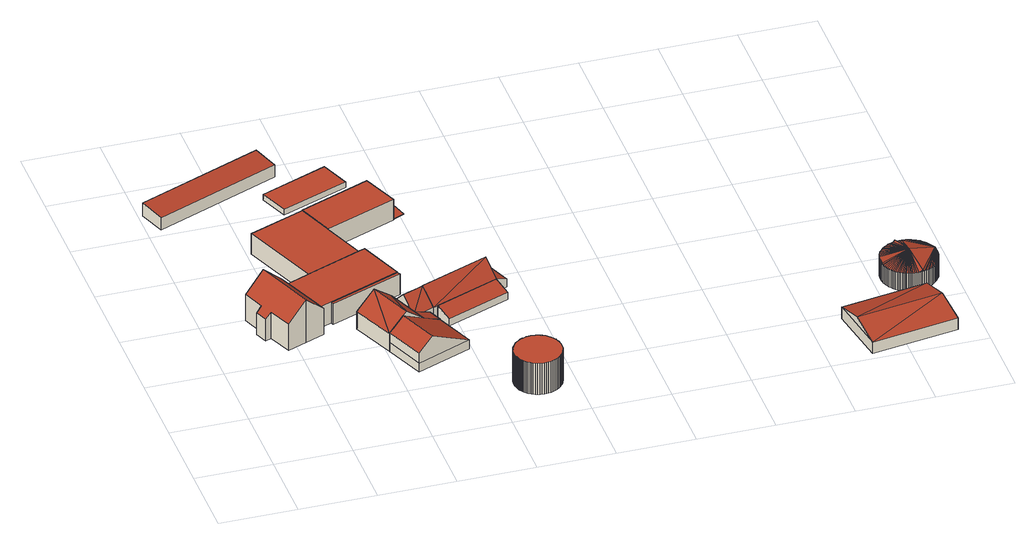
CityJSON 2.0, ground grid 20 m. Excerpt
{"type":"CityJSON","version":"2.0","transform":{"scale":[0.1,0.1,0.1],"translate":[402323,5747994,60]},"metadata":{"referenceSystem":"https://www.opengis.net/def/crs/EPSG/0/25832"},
"CityObjects":{
"building1":{"type":"Building","attributes":{"name":"Messing","Gemeindeschluessel":"05515000","Geometrietyp2DReferenz":"3000","function":"31001_1000","roofType":"3100","measuredHeight":12.55},"address":[{"country":"Germany","locality":"Münster","thoroughfareNumber":"189","thoroughfareName":"Hartmannsbrook"}],"geometry":[{"type":"Solid","lod":"2","boundaries":[[[[0,1,2,3]],[[4,5,1,0]],[[6,7,5,4]],[[8,9,7,6]],[[10,11,9,8]],[[12,13,11,10]],[[14,15,13,12]],[[16,17,15,14]],[[18,19,17,16]],[[20,21,19,18]],[[22,23,21,20]],[[3,2,23,22]],[[16,14,12,10,8,6,4,18]],[[0,3,22,20,18,4]],[[1,5,7,9,11,13,15,17,19,21,23,2]]]],"semantics":{"surfaces":[{"type":"WallSurface"},{"type":"RoofSurface"},{"type":"GroundSurface"}],"values":[[0,0,0,0,0,0,0,0,0,0,0,0,1,1,2]]}}]},
"building2":{"type":"Building","attributes":{"Gemeindeschluessel":"05515000","Geometrietyp2DReferenz":"3000","function":"51003_1201","roofType":"2100","measuredHeight":3.93},"geometry":[{"type":"Solid","lod":"2","boundaries":[[[[24,25,26,27]],[[28,29,25,24]],[[30,31,29,28]],[[27,26,31,30]],[[28,24,27,30]],[[25,29,31,26]]]],"semantics":{"surfaces":[{"type":"WallSurface"},{"type":"RoofSurface"},{"type":"GroundSurface"}],"values":[[0,0,0,0,1,2]]}}]},
"building3":{"type":"Building","attributes":{"Gemeindeschluessel":"05515000","Geometrietyp2DReferenz":"3000","function":"31001_1000","roofType":"5000","measuredHeight":9.35},"address":[{"country":"Germany","locality":"Münster","thoroughfareNumber":"189a","thoroughfareName":"Hartmannsbrook"}],"geometry":[{"type":"Solid","lod":"2","boundaries":[[[[32,33,34,35]],[[36,37,33,32]],[[38,39,37,36]],[[40,41,39,38]],[[35,34,41,40]],[[38,36,32,42]],[[43,42,32]],[[42,43,40]],[[43,35,40]],[[42,40,38]],[[43,32,35]],[[33,37,39,41,34]]]],"semantics":{"surfaces":[{"type":"WallSurface"},{"type":"RoofSurface"},{"type":"GroundSurface"}],"values":[[0,0,0,0,0,1,1,1,1,0,0,2]]}}]},
"building4":{"type":"Building","attributes":{"Gemeindeschluessel":"05515000","Geometrietyp2DReferenz":"3000","function":"31001_2700"},"children":["building4-1","building4-2","building4-3"]},
"building4-1":{"type":"BuildingPart","attributes":{"roofType":"2100","measuredHeight":5.12},"parents":["building4"],"geometry":[{"type":"Solid","lod":"2","boundaries":[[[[44,45,46,47,48]],[[49,50,51,52,53,54]],[[55,44,48,56,49,54]],[[47,46,52,51]],[[50,49,56]],[[47,51,50,56,48]],[[45,44,55]],[[52,46,45,53]],[[45,55,54,53]]]],"semantics":{"surfaces":[{"type":"WallSurface"},{"type":"RoofSurface"},{"type":"GroundSurface"},{"type":"ClosureSurface"}],"values":[[0,0,1,2,0,3,0,3,3]]}}]},
"building4-2":{"type":"BuildingPart","attributes":{"roofType":"3100","measuredHeight":7.84},"parents":["building4"],"geometry":[{"type":"Solid","lod":"2","boundaries":[[[[57,58,59,60]],[[61,62,58,57]],[[60,59,51,50]],[[57,63,61]],[[50,64,60]],[[64,63,57]],[[57,60,64]],[[50,56,61,63]],[[63,64,50]],[[58,62,47,51,59]],[[62,61,56,48,47]],[[47,48,56,50,51]]]],"semantics":{"surfaces":[{"type":"WallSurface"},{"type":"RoofSurface"},{"type":"GroundSurface"},{"type":"ClosureSurface"}],"values":[[0,0,0,0,0,1,1,1,1,2,0,3]]}}]},
"building4-3":{"type":"BuildingPart","attributes":{"roofType":"3100","measuredHeight":8.69},"parents":["building4"],"geometry":[{"type":"Solid","lod":"2","boundaries":[[[[65,66,67,68]],[[69,70,66,65]],[[53,52,70,69]],[[68,67,46,45]],[[55,71,72,73,68,45]],[[73,72,74,75]],[[74,72,71,54,53,69]],[[75,74,69,65]],[[73,75,65,68]],[[66,70,52,46,67]],[[52,53,45,46]],[[54,71,55]],[[54,55,45,53]]]],"semantics":{"surfaces":[{"type":"WallSurface"},{"type":"RoofSurface"},{"type":"GroundSurface"},{"type":"ClosureSurface"}],"values":[[0,0,0,0,1,1,0,0,0,2,3,0,3]]}}]},
"building5":{"type":"Building","attributes":{"Gemeindeschluessel":"05515000","Geometrietyp2DReferenz":"3000","function":"31001_2700"},"children":["building5-1","building5-2","building5-3","building5-4"]},
"building5-1":{"type":"BuildingPart","attributes":{"roofType":"1000","measuredHeight":6},"parents":["building5"],"geometry":[{"type":"Solid","lod":"2","boundaries":[[[[76,77,78,79]],[[80,81,77,76]],[[82,83,81,80]],[[84,85,86,87]],[[87,82,80,76,79,84]],[[77,81,83,86,85,78]],[[83,82,87,86]],[[85,84,79,78]]]],"semantics":{"surfaces":[{"type":"WallSurface"},{"type":"RoofSurface"},{"type":"GroundSurface"},{"type":"ClosureSurface"}],"values":[[0,0,0,0,1,2,3,3]]}}]},
"building5-2":{"type":"BuildingPart","attributes":{"roofType":"1000","measuredHeight":6.14},"parents":["building5"],"geometry":[{"type":"Solid","lod":"2","boundaries":[[[[88,89,83,82,90]],[[91,92,89,88]],[[93,87,86,92,91]],[[91,88,90,93]],[[89,92,86,83]],[[87,93,90,82]],[[83,86,87,82]]]],"semantics":{"surfaces":[{"type":"WallSurface"},{"type":"RoofSurface"},{"type":"GroundSurface"},{"type":"ClosureSurface"}],"values":[[0,0,0,1,2,0,3]]}}]},
"building5-3":{"type":"BuildingPart","attributes":{"roofType":"1000","measuredHeight":6.11},"parents":["building5"],"geometry":[{"type":"Solid","lod":"2","boundaries":[[[[85,84,94]],[[95,96,85,94]],[[97,98,99,96,95]],[[100,101,102,103,104]],[[105,106,101,100]],[[107,78,106,105]],[[79,78,107]],[[105,100,104,97,95,94,107]],[[96,99,102,101,106,78,85]],[[98,97,104,103]],[[102,99,98,103]],[[79,107,94,84]],[[85,78,79,84]]]],"semantics":{"surfaces":[{"type":"WallSurface"},{"type":"RoofSurface"},{"type":"GroundSurface"},{"type":"ClosureSurface"}],"values":[[0,0,0,0,0,0,0,1,2,0,3,0,3]]}}]},
"building5-4":{"type":"BuildingPart","attributes":{"roofType":"1000","measuredHeight":6.01},"parents":["building5"],"geometry":[{"type":"Solid","lod":"2","boundaries":[[[[108,109,99,98]],[[110,111,109,108]],[[103,102,111,110]],[[110,108,98,103]],[[109,111,102,99]],[[102,103,98,99]]]],"semantics":{"surfaces":[{"type":"WallSurface"},{"type":"RoofSurface"},{"type":"GroundSurface"},{"type":"ClosureSurface"}],"values":[[0,0,0,1,2,3]]}}]},
"building6":{"type":"Building","attributes":{"Gemeindeschluessel":"05515000","Geometrietyp2DReferenz":"3000","function":"51003_1201","roofType":"1000","measuredHeight":1.58},"geometry":[{"type":"Solid","lod":"2","boundaries":[[[[112,113,114,115]],[[116,117,113,112]],[[118,119,117,116]],[[115,114,119,118]],[[116,112,115,118]],[[113,117,119,114]]]],"semantics":{"surfaces":[{"type":"WallSurface"},{"type":"RoofSurface"},{"type":"GroundSurface"}],"values":[[0,0,0,0,1,2]]}}]},
"building7":{"type":"Building","attributes":{"Gemeindeschluessel":"05515000","Geometrietyp2DReferenz":"3000","function":"31001_2700","roofType":"3100","measuredHeight":2.54},"geometry":[{"type":"Solid","lod":"2","boundaries":[[[[120,121,122,123]],[[124,125,121,120]],[[126,127,125,124]],[[123,122,127,126]],[[120,128,124]],[[126,129,123]],[[129,128,120]],[[120,123,129]],[[126,124,128]],[[128,129,126]],[[121,125,127,122]]]],"semantics":{"surfaces":[{"type":"WallSurface"},{"type":"RoofSurface"},{"type":"GroundSurface"}],"values":[[0,0,0,0,0,0,1,1,1,1,2]]}}]},
"building8":{"type":"Building","attributes":{"Gemeindeschluessel":"05515000","Geometrietyp2DReferenz":"3000","function":"51003_1201","roofType":"1000","measuredHeight":9},"geometry":[{"type":"Solid","lod":"2","boundaries":[[[[130,131,132,133]],[[134,135,131,130]],[[136,137,135,134]],[[138,139,137,136]],[[140,141,139,138]],[[142,143,141,140]],[[144,145,143,142]],[[146,147,145,144]],[[148,149,147,146]],[[150,151,149,148]],[[152,153,151,150]],[[154,155,153,152]],[[156,157,155,154]],[[158,159,157,156]],[[160,161,159,158]],[[162,163,161,160]],[[164,165,163,162]],[[166,167,165,164]],[[168,169,167,166]],[[170,171,169,168]],[[172,173,171,170]],[[174,175,173,172]],[[176,177,175,174]],[[178,179,177,176]],[[180,181,179,178]],[[182,183,181,180]],[[184,185,183,182]],[[186,187,185,184]],[[188,189,187,186]],[[190,191,189,188]],[[192,193,191,190]],[[194,195,193,192]],[[196,197,195,194]],[[198,199,197,196]],[[200,201,199,198]],[[202,203,201,200]],[[204,205,203,202]],[[206,207,205,204]],[[208,209,207,206]],[[210,211,209,208]],[[212,213,211,210]],[[214,215,213,212]],[[216,217,215,214]],[[218,219,217,216]],[[220,221,219,218]],[[222,223,221,220]],[[224,225,223,222]],[[226,227,225,224]],[[228,229,227,226]],[[230,231,229,228]],[[232,233,231,230]],[[234,235,233,232]],[[236,237,235,234]],[[238,239,237,236]],[[240,241,239,238]],[[242,243,241,240]],[[244,245,243,242]],[[246,247,245,244]],[[248,249,247,246]],[[250,251,249,248]],[[252,253,251,250]],[[254,255,253,252]],[[256,257,255,254]],[[258,259,257,256]],[[260,261,259,258]],[[262,263,261,260]],[[264,265,263,262]],[[266,267,265,264]],[[268,269,267,266]],[[270,271,269,268]],[[272,273,271,270]],[[274,275,273,272]],[[276,277,275,274]],[[278,279,277,276]],[[280,281,279,278]],[[282,283,281,280]],[[284,285,283,282]],[[133,132,285,284]],[[282,280,278,276,274,272,270,268,266,264,262,260,258,256,254,252,250,248,246,244,242,240,238,236,234,232,230,228,226,224,222,220,218,216,214,212,210,208,206,204,202,200,198,196,194,192,190,188,186,184,182,180,178,176,174,172,170,168,166,164,162,160,158,156,154,152,150,148,146,144,142,140,138,136,134,130,133,284]],[[131,135,137,139,141,143,145,147,149,151,153,155,157,159,161,163,165,167,169,171,173,175,177,179,181,183,185,187,189,191,193,195,197,199,201,203,205,207,209,211,213,215,217,219,221,223,225,227,229,231,233,235,237,239,241,243,245,247,249,251,253,255,257,259,261,263,265,267,269,271,273,275,277,279,281,283,285,132]]]],"semantics":{"surfaces":[{"type":"WallSurface"},{"type":"RoofSurface"},{"type":"GroundSurface"}],"values":[[0,0,0,0,0,0,0,0,0,0,0,0,0,0,0,0,0,0,0,0,0,0,0,0,0,0,0,0,0,0,0,0,0,0,0,0,0,0,0,0,0,0,0,0,0,0,0,0,0,0,0,0,0,0,0,0,0,0,0,0,0,0,0,0,0,0,0,0,0,0,0,0,0,0,0,0,0,0,1,2]]}}]},
"building9":{"type":"Building","attributes":{"Gemeindeschluessel":"05515000","Geometrietyp2DReferenz":"3000","function":"31001_2700","roofType":"5000","measuredHeight":8.04},"geometry":[{"type":"Solid","lod":"2","boundaries":[[[[286,287,288,289]],[[290,291,287,286]],[[292,293,291,290]],[[294,295,293,292]],[[296,297,295,294]],[[298,299,297,296]],[[289,288,299,298]],[[296,300,301]],[[296,294,292,300]],[[300,290,286]],[[300,286,301]],[[286,289,301]],[[298,301,289]],[[301,298,296]],[[300,292,290]],[[287,291,293,295,297,299,288]]]],"semantics":{"surfaces":[{"type":"WallSurface"},{"type":"RoofSurface"},{"type":"GroundSurface"}],"values":[[0,0,0,0,0,0,0,1,1,1,1,1,1,0,0,2]]}}]},
"building10":{"type":"Building","attributes":{"Gemeindeschluessel":"05515000","Geometrietyp2DReferenz":"3000","function":"31001_2700","roofType":"2100","measuredHeight":3.63},"geometry":[{"type":"Solid","lod":"2","boundaries":[[[[302,303,304,305]],[[306,307,303,302]],[[308,309,307,306]],[[305,304,309,308]],[[306,302,305,308]],[[303,307,309,304]]]],"semantics":{"surfaces":[{"type":"WallSurface"},{"type":"RoofSurface"},{"type":"GroundSurface"}],"values":[[0,0,0,0,1,2]]}}]},
"building11":{"type":"Building","attributes":{"Gemeindeschluessel":"05515000","Geometrietyp2DReferenz":"3000","function":"31001_2460","roofType":"5000","measuredHeight":2.92},"geometry":[{"type":"Solid","lod":"2","boundaries":[[[[310,311,125,312]],[[313,314,311,310]],[[315,316,314,313]],[[312,125,316,315]],[[310,317,313]],[[315,318,312]],[[312,318,317,310]],[[313,317,318,315]],[[311,314,316,125]]]],"semantics":{"surfaces":[{"type":"WallSurface"},{"type":"RoofSurface"},{"type":"GroundSurface"}],"values":[[0,0,0,0,1,0,1,1,2]]}}]},
"building12":{"type":"Building","attributes":{"Gemeindeschluessel":"05515000","Geometrietyp2DReferenz":"3000","function":"31001_2460","roofType":"2100","measuredHeight":3.7},"geometry":[{"type":"Solid","lod":"2","boundaries":[[[[319,320,291,290]],[[321,322,320,319]],[[292,293,322,321]],[[290,291,293,292]],[[321,319,290,292]],[[320,322,293,291]]]],"semantics":{"surfaces":[{"type":"WallSurface"},{"type":"RoofSurface"},{"type":"GroundSurface"}],"values":[[0,0,0,0,1,2]]}}]},
"building13":{"type":"Building","attributes":{"Gemeindeschluessel":"05515000","Geometrietyp2DReferenz":"3000","function":"31001_2700","roofType":"3100","measuredHeight":5.56},"geometry":[{"type":"Solid","lod":"2","boundaries":[[[[323,324,325,326]],[[327,328,324,323]],[[329,330,328,327]],[[326,325,330,329]],[[323,331,327]],[[329,332,326]],[[332,331,323]],[[323,326,332]],[[329,327,331]],[[331,332,329]],[[324,328,330,325]]]],"semantics":{"surfaces":[{"type":"WallSurface"},{"type":"RoofSurface"},{"type":"GroundSurface"}],"values":[[0,0,0,0,0,0,1,1,1,1,2]]}}]},
"building14":{"type":"Building","attributes":{"Gemeindeschluessel":"05515000","Geometrietyp2DReferenz":"3000","function":"51003_1201","roofType":"5000","measuredHeight":7.43},"geometry":[{"type":"Solid","lod":"2","boundaries":[[[[333,334,335,336]],[[337,338,334,333]],[[339,340,338,337]],[[341,342,340,339]],[[343,344,342,341]],[[345,346,344,343]],[[347,348,346,345]],[[349,350,348,347]],[[351,352,350,349]],[[353,354,352,351]],[[355,356,354,353]],[[357,358,356,355]],[[359,360,358,357]],[[361,362,360,359]],[[363,364,362,361]],[[365,366,364,363]],[[367,368,366,365]],[[369,370,368,367]],[[371,372,370,369]],[[373,374,372,371]],[[375,376,374,373]],[[377,378,376,375]],[[379,380,378,377]],[[381,382,380,379]],[[383,384,382,381]],[[385,386,384,383]],[[387,388,386,385]],[[389,390,388,387]],[[391,392,390,389]],[[393,394,392,391]],[[395,396,394,393]],[[397,398,396,395]],[[399,400,398,397]],[[401,402,400,399]],[[403,404,402,401]],[[405,406,404,403]],[[407,408,406,405]],[[409,410,408,407]],[[411,412,410,409]],[[413,414,412,411]],[[415,416,414,413]],[[417,418,416,415]],[[419,420,418,417]],[[421,422,420,419]],[[423,424,422,421]],[[425,426,424,423]],[[427,428,426,425]],[[429,430,428,427]],[[431,432,430,429]],[[433,434,432,431]],[[435,436,434,433]],[[437,438,436,435]],[[439,440,438,437]],[[441,442,440,439]],[[443,444,442,441]],[[445,446,444,443]],[[447,448,446,445]],[[449,450,448,447]],[[451,452,450,449]],[[453,454,452,451]],[[455,456,454,453]],[[457,458,456,455]],[[459,460,458,457]],[[461,462,460,459]],[[463,464,462,461]],[[465,466,464,463]],[[467,468,466,465]],[[469,470,468,467]],[[471,472,470,469]],[[473,474,472,471]],[[475,476,474,473]],[[477,478,476,475]],[[479,480,478,477]],[[481,482,480,479]],[[483,484,482,481]],[[485,486,484,483]],[[487,488,486,485]],[[489,490,488,487]],[[491,492,490,489]],[[493,494,492,491]],[[495,496,494,493]],[[497,498,496,495]],[[499,500,498,497]],[[501,502,500,499]],[[503,504,502,501]],[[505,506,504,503]],[[507,508,506,505]],[[509,510,508,507]],[[511,512,510,509]],[[513,514,512,511]],[[515,516,514,513]],[[517,518,516,515]],[[519,520,518,517]],[[336,335,520,519]],[[439,437,435]],[[439,435,433]],[[441,439,433]],[[441,433,431]],[[443,441,431]],[[443,431,521]],[[445,443,521]],[[447,445,521]],[[449,447,521]],[[451,449,521]],[[453,451,521]],[[455,453,521]],[[457,455,521]],[[459,457,521]],[[461,459,521]],[[463,461,521]],[[465,463,521]],[[467,465,521]],[[469,467,521]],[[471,469,521]],[[522,471,521]],[[521,523,522]],[[475,473,522]],[[477,475,522]],[[477,522,523]],[[479,477,523]],[[481,479,523]],[[483,481,523]],[[485,483,523]],[[487,485,523]],[[489,487,523]],[[491,489,523]],[[493,491,523]],[[495,493,523]],[[497,495,523]],[[499,497,523]],[[501,499,523]],[[503,501,523]],[[505,503,523]],[[507,505,523]],[[509,507,523]],[[511,509,523]],[[513,511,523]],[[515,513,523]],[[517,515,523]],[[519,517,523]],[[336,519,523]],[[333,336,523]],[[523,524,333]],[[523,525,383]],[[523,383,381]],[[523,381,379]],[[523,379,377]],[[523,377,375]],[[523,375,373]],[[523,373,371]],[[523,371,369]],[[523,369,367]],[[523,367,365]],[[523,365,363]],[[523,363,361]],[[523,361,359]],[[523,359,357]],[[523,357,355]],[[523,355,353]],[[523,353,351]],[[523,351,349]],[[523,349,347]],[[524,523,347]],[[524,347,345]],[[337,524,345]],[[337,345,343]],[[337,343,341]],[[341,339,337]],[[521,429,427]],[[521,427,425]],[[521,425,423]],[[521,423,421]],[[521,421,419]],[[521,419,417]],[[521,417,415]],[[521,415,413]],[[521,413,411]],[[521,411,409]],[[521,409,407]],[[521,407,405]],[[521,405,403]],[[521,403,401]],[[521,401,399]],[[521,399,397]],[[521,397,395]],[[521,395,393]],[[521,393,391]],[[523,521,391]],[[523,391,389]],[[523,389,387]],[[523,387,385]],[[385,525,523]],[[333,524,337]],[[471,522,473]],[[383,525,385]],[[429,521,431]],[[334,338,340,342,344,346,348,350,352,354,356,358,360,362,364,366,368,370,372,374,376,378,380,382,384,386,388,390,392,394,396,398,400,402,404,406,408,410,412,414,416,418,420,422,424,426,428,430,432,434,436,438,440,442,444,446,448,450,452,454,456,458,460,462,464,466,468,470,472,474,476,478,480,482,484,486,488,490,492,494,496,498,500,502,504,506,508,510,512,514,516,518,520,335]]]],"semantics":{"surfaces":[{"type":"WallSurface"},{"type":"RoofSurface"},{"type":"GroundSurface"}],"values":[[0,0,0,0,0,0,0,0,0,0,0,0,0,0,0,0,0,0,0,0,0,0,0,0,0,0,0,0,0,0,0,0,0,0,0,0,0,0,0,0,0,0,0,0,0,0,0,0,0,0,0,0,0,0,0,0,0,0,0,0,0,0,0,0,0,0,0,0,0,0,0,0,0,0,0,0,0,0,0,0,0,0,0,0,0,0,0,0,0,0,0,0,0,0,1,1,1,1,1,1,1,1,1,1,1,1,1,1,1,1,1,1,1,1,1,1,1,1,1,1,1,1,1,1,1,1,1,1,1,1,1,1,1,1,1,1,1,1,1,1,1,1,1,1,1,1,1,1,1,1,1,1,1,1,1,1,1,1,1,1,1,1,1,1,1,1,1,1,1,1,1,1,1,1,1,1,1,1,1,1,1,1,1,1,1,1,1,1,1,1,1,1,0,0,0,0,2]]}}]}
},
"vertices":[
[277,484,80],[277,484,4],[266,511,4],[266,511,80],[226,464,129],[226,464,4],[176,444,80],[176,444,4],[151,506,80],[151,506,4],[136,500,66],[136,500,4],[123,533,66],[123,533,4],[137,539,80],[137,539,4],[115,596,80],[115,596,4],[165,616,129],[165,616,4],[216,636,80],[216,636,4],[219,628,80],[219,628,4],
[362,1155,38],[362,1155,3],[336,1223,3],[336,1223,42],[35,1022,38],[35,1022,3],[10,1091,42],[10,1091,3],
[457,521,57],[457,521,6],[359,481,6],[359,481,57],[459,517,57],[459,517,6],[503,406,57],[503,406,6],[406,367,57],[406,367,6],[455,387,99],[408,501,99],
[550,425,32],[550,425,31],[550,425,5],[536,460,5],[536,460,32],[489,441,56],[489,441,41],[489,441,5],[503,406,5],[503,406,31],[503,406,56],[533,418,41],[519,453,41],
[515,539,41],[515,539,5],[459,517,5],[459,517,41],[545,464,41],[545,464,5],[530,501,83],[474,479,83],
[448,263,31],[448,263,5],[592,322,5],[592,322,31],[406,367,31],[406,367,5],[503,406,58],[445,383,92],[487,279,92],[406,367,59],[448,263,59],
[212,862,62],[212,862,2],[292,657,2],[292,657,62],[352,917,62],[352,917,2],[357,919,62],[357,919,2],[436,714,62],[436,714,2],[393,825,2],[393,825,62],
[542,992,63],[542,992,2],[357,919,63],[580,898,63],[580,898,2],[393,825,63],
[436,714,63],[452,720,63],[452,720,2],[498,602,63],[498,602,62],[498,602,2],[266,511,63],[266,511,2],[309,528,2],[309,528,62],[309,528,63],[219,628,63],[219,628,2],[292,657,63],
[502,594,62],[502,594,2],[312,520,62],[312,520,2],
[336,996,18],[336,996,2],[511,1064,2],[511,1064,18],[307,1073,18],[307,1073,2],[482,1141,18],[482,1141,2],
[528,1027,17],[528,1027,4],[339,953,4],[339,953,17],[542,992,17],[542,992,4],[352,917,17],[352,917,4],[531,1019,29],[342,945,29],
[767,128,99],[767,128,9],[768,133,9],[768,133,99],[765,122,99],[765,122,9],[763,117,99],[763,117,9],[761,112,99],[761,112,9],[758,107,99],[758,107,9],[754,103,99],[754,103,9],[750,98,99],[750,98,9],[745,94,99],[745,94,9],[740,90,99],[740,90,9],[735,87,99],[735,87,9],[729,85,99],[729,85,9],[723,83,99],[723,83,9],[717,82,99],[717,82,9],[711,81,99],[711,81,9],[706,81,99],[706,81,9],[700,82,99],[700,82,9],[695,83,99],[695,83,9],[690,84,99],[690,84,9],[685,86,99],[685,86,9],[680,88,99],[680,88,9],[676,90,99],[676,90,9],[673,93,99],[673,93,9],[669,95,99],[669,95,9],[666,98,99],[666,98,9],[664,101,99],[664,101,9],[661,104,99],[661,104,9],[659,106,99],[659,106,9],[657,109,99],[657,109,9],[656,111,99],[656,111,9],[655,113,99],[655,113,9],[653,116,99],[653,116,9],[652,120,99],[652,120,9],[651,123,99],[651,123,9],[650,127,99],[650,127,9],[649,131,99],[649,131,9],[648,135,99],[648,135,9],[648,139,99],[648,139,9],[648,144,99],[648,144,9],[648,149,99],[648,149,9],[649,154,99],[649,154,9],[651,159,99],[651,159,9],[652,164,99],[652,164,9],[655,169,99],[655,169,9],[658,174,99],[658,174,9],[661,179,99],[661,179,9],[665,184,99],[665,184,9],[670,188,99],[670,188,9],[675,191,99],[675,191,9],[680,195,99],[680,195,9],[686,197,99],[686,197,9],[692,199,99],[692,199,9],[697,201,99],[697,201,9],[703,201,99],[703,201,9],[709,202,99],[709,202,9],[715,201,99],[715,201,9],[720,200,99],[720,200,9],[725,199,99],[725,199,9],[730,197,99],[730,197,9],[735,195,99],[735,195,9],[739,193,99],[739,193,9],[743,191,99],[743,191,9],[746,188,99],[746,188,9],[749,185,99],[749,185,9],[752,182,99],[752,182,9],[754,180,99],[754,180,9],[757,177,99],[757,177,9],[759,174,99],[759,174,9],[760,171,99],[760,171,9],[762,169,99],[762,169,9],[763,166,99],[763,166,9],[764,162,99],[764,162,9],[766,159,99],[766,159,9],[767,155,99],[767,155,9],[767,151,99],[767,151,9],[768,147,99],[768,147,9],[768,142,99],[768,142,9],[768,138,99],[768,138,9],
[561,555,40],[561,555,3],[561,557,3],[561,557,40],[696,609,40],[696,609,3],[725,535,40],[725,535,3],[558,469,40],[558,469,3],[545,464,40],[545,464,3],[515,539,40],[515,539,3],[710,572,84],[530,501,84],
[742,494,25],[742,494,5],[725,535,5],[725,535,41],[574,428,25],[574,428,5],[558,469,41],[558,469,5],
[573,1004,6],[573,1004,4],[542,992,6],[610,910,6],[610,910,4],[580,898,6],[580,898,4],[575,950,34],[561,945,34],
[726,621,27],[726,621,3],[755,547,27],[755,547,3],
[1704,205,47],[1704,205,14],[1478,168,14],[1478,168,47],[1731,41,47],[1731,41,14],[1505,4,47],[1505,4,14],[1717,123,69],[1492,86,69],
[1620,291,60],[1620,291,9],[1620,288,9],[1620,288,60],[1619,297,60],[1619,297,9],[1618,303,60],[1618,303,9],[1618,308,60],[1618,308,9],[1619,314,60],[1619,314,9],[1619,319,60],[1619,319,9],[1621,324,60],[1621,324,9],[1622,328,60],[1622,328,9],[1624,333,60],[1624,333,9],[1625,337,60],[1625,337,9],[1627,340,60],[1627,340,9],[1629,344,60],[1629,344,9],[1631,347,60],[1631,347,9],[1634,350,60],[1634,350,9],[1636,353,60],[1636,353,9],[1638,355,60],[1638,355,9],[1641,358,60],[1641,358,9],[1644,360,60],[1644,360,9],[1647,363,60],[1647,363,9],[1650,365,60],[1650,365,9],[1654,367,60],[1654,367,9],[1658,370,60],[1658,370,9],[1662,372,60],[1662,372,9],[1667,373,60],[1667,373,9],[1672,375,60],[1672,375,9],[1677,376,60],[1677,376,9],[1683,377,60],[1683,377,9],[1688,377,60],[1688,377,9],[1694,377,60],[1694,377,9],[1697,377,60],[1697,377,9],[1704,376,60],[1704,376,9],[1710,375,60],[1710,375,9],[1716,372,60],[1716,372,9],[1721,370,60],[1721,370,9],[1727,367,60],[1727,367,9],[1732,364,60],[1732,364,9],[1736,361,60],[1736,361,9],[1740,357,60],[1740,357,9],[1744,353,60],[1744,353,9],[1747,349,60],[1747,349,9],[1750,345,60],[1750,345,9],[1752,341,60],[1752,341,9],[1754,338,60],[1754,338,9],[1756,334,60],[1756,334,9],[1757,330,60],[1757,330,9],[1759,326,60],[1759,326,9],[1760,323,60],[1760,323,9],[1760,320,60],[1760,320,9],[1761,316,60],[1761,316,9],[1761,312,60],[1761,312,9],[1762,309,60],[1762,309,9],[1762,305,60],[1762,305,9],[1762,300,60],[1762,300,9],[1761,296,60],[1761,296,9],[1760,292,60],[1760,292,9],[1759,287,60],[1759,287,9],[1758,282,60],[1758,282,9],[1756,277,60],[1756,277,9],[1754,272,60],[1754,272,9],[1751,268,60],[1751,268,9],[1748,263,60],[1748,263,9],[1744,258,60],[1744,258,9],[1740,254,60],[1740,254,9],[1735,249,60],[1735,249,9],[1730,245,60],[1730,245,9],[1724,242,60],[1724,242,9],[1719,240,60],[1719,240,9],[1714,238,60],[1714,238,9],[1708,236,60],[1708,236,9],[1703,235,60],[1703,235,9],[1698,234,60],[1698,234,9],[1693,234,60],[1693,234,9],[1688,234,60],[1688,234,9],[1684,234,60],[1684,234,9],[1679,234,60],[1679,234,9],[1675,235,60],[1675,235,9],[1671,236,60],[1671,236,9],[1668,237,60],[1668,237,9],[1664,238,60],[1664,238,9],[1661,240,60],[1661,240,9],[1658,241,60],[1658,241,9],[1655,243,60],[1655,243,9],[1651,245,60],[1651,245,9],[1648,247,60],[1648,247,9],[1645,250,60],[1645,250,9],[1641,253,60],[1641,253,9],[1638,256,60],[1638,256,9],[1635,259,60],[1635,259,9],[1632,263,60],[1632,263,9],[1629,268,60],[1629,268,9],[1626,272,60],[1626,272,9],[1624,278,60],[1624,278,9],[1622,283,60],[1622,283,9],[1760,319,65],[1704,235,65],[1690,305,84],[1620,292,65],[1676,376,65]
]}
